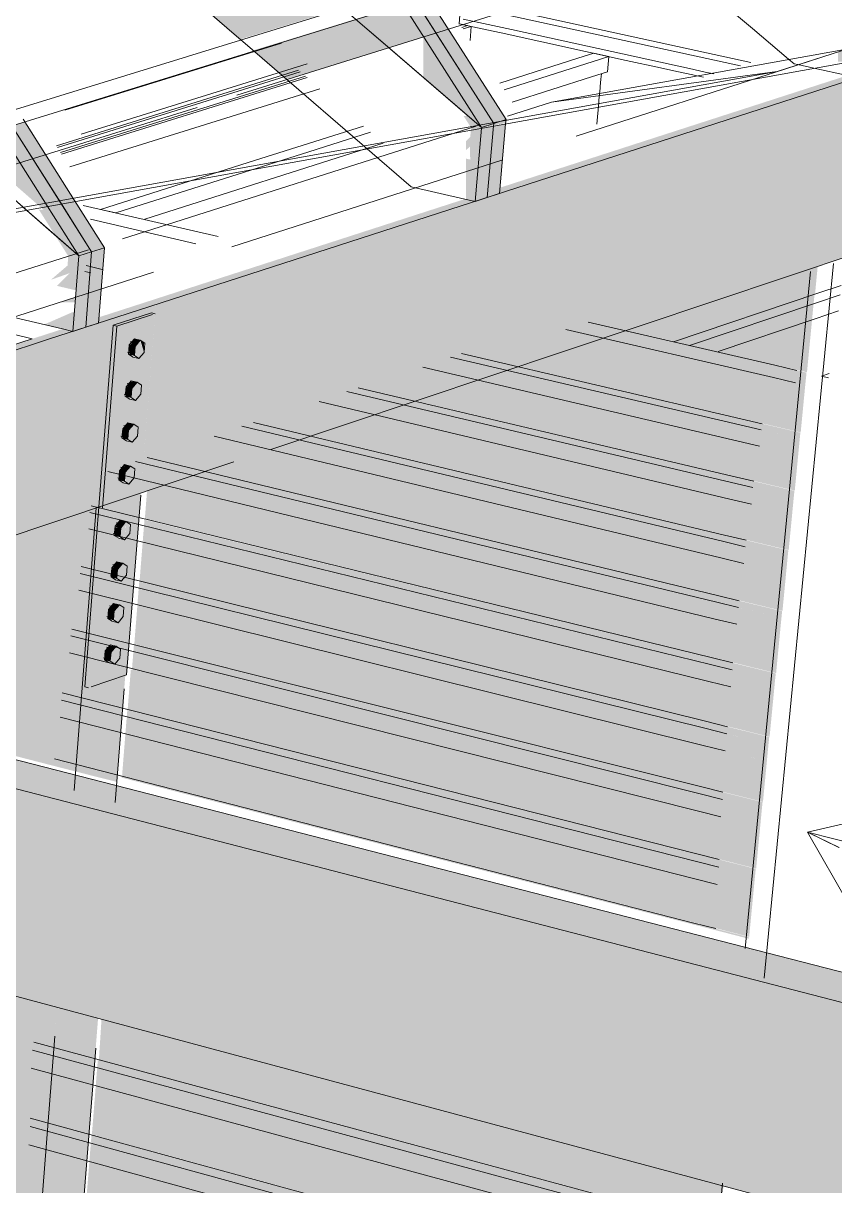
# Model space of a CAD drawing. Header units: inches. Extents: x -8026 to -8021, y -2777 to 2751.
# Drawn here: x -8025.3597 to -8025.3026, y 1923.7944 to 1923.8762 of the extents above; entities that cross this region are included whole.
import ezdxf

# ---------------------------------------------------------------- set-up
doc = ezdxf.new("R2010")
doc.units = ezdxf.units.IN
doc.header["$MEASUREMENT"] = 0
for name, color, linetype, lineweight in [('A-GLAZ-CWMG', 51, 'Continuous', 9), ('I-WALL', 2, 'Continuous', 13), ('S-BEAM', 12, 'Continuous', 9), ('S-BEAM-2', 53, 'Continuous', 9), ('S-BEAM-4', 133, 'Continuous', 9), ('S-BEAM-5', 193, 'Continuous', 9), ('S-BEAM-6', 183, 'Continuous', 9), ('S-COLS', 52, 'Continuous', 9), ('S-COLS-1', 22, 'Continuous', 9), ('S-FSTN', 2, 'Continuous', 9)]:
    doc.layers.add(name, color=color, linetype=linetype, lineweight=lineweight)
doc.layers.add('I-WALL-1', color=2, linetype='Continuous', lineweight=13, transparency=0.4)

msp = doc.modelspace()

# ---------------------------------------------------------------- hatches: boundary and pattern name
at = {"layer": 'I-WALL-1'}
h = msp.add_hatch(color=256, dxfattribs=at)
h.paths.add_polyline_path([(-8025.386043, 1923.844863), (-8025.384135, 1923.84548), (-8025.384052, 1923.847478), (-8025.387561, 1923.846815), (-8025.390293, 1923.845917), (-8025.38956, 1923.845735)], flags=0)
h.paths.add_polyline_path([(-8025.399638, 1923.855847), (-8025.388149, 1923.857884), (-8025.389494, 1923.860028), (-8025.398925, 1923.857133), (-8025.399273, 1923.856507)], flags=0)
h.paths.add_polyline_path([(-8025.358505, 1923.86322), (-8025.356089, 1923.863654), (-8025.359638, 1923.869264), (-8025.372037, 1923.86546), (-8025.369664, 1923.863375), (-8025.36155, 1923.865882)], flags=0)
h.paths.add_polyline_path([(-8025.328243, 1923.868667), (-8025.325791, 1923.869164), (-8025.32577, 1923.869398), (-8025.331278, 1923.878038), (-8025.343564, 1923.874268), (-8025.341221, 1923.872244), (-8025.331596, 1923.875218), (-8025.331594, 1923.872373), (-8025.32858, 1923.869782), (-8025.32858, 1923.869655), (-8025.328756, 1923.869655), (-8025.328229, 1923.868829)], flags=0)
h.paths.add_polyline_path([(-8025.302413, 1923.873476), (-8025.30157, 1923.873474), (-8025.299297, 1923.873882), (-8025.299168, 1923.875209), (-8025.302414, 1923.874144)], flags=0)
h.paths.add_polyline_path([(-8025.300908, 1923.87658), (-8025.299827, 1923.876582), (-8025.299803, 1923.876826), (-8025.299717, 1923.876753), (-8025.299717, 1923.876582), (-8025.299033, 1923.876584), (-8025.298898, 1923.877965), (-8025.304303, 1923.886383), (-8025.316473, 1923.882648), (-8025.314159, 1923.880682), (-8025.304687, 1923.883609), (-8025.304686, 1923.881898), (-8025.302418, 1923.87998), (-8025.302418, 1923.879031), (-8025.300539, 1923.877442), (-8025.300594, 1923.876876)], flags=0)
h.paths.add_polyline_path([(-8025.275402, 1923.880641), (-8025.273841, 1923.881146), (-8025.273598, 1923.883424), (-8025.279577, 1923.881514), (-8025.279051, 1923.881404)], flags=0)
h.paths.add_polyline_path([(-8025.275138, 1923.884696), (-8025.273681, 1923.885245), (-8025.273442, 1923.884879), (-8025.273309, 1923.886122), (-8025.278614, 1923.894331), (-8025.290666, 1923.890632), (-8025.288381, 1923.88872), (-8025.279059, 1923.891601), (-8025.279058, 1923.890003), (-8025.276791, 1923.888116), (-8025.277866, 1923.888118), (-8025.274872, 1923.885624), (-8025.274929, 1923.885094), (-8025.275138, 1923.8849)], flags=0)
h.paths.add_polyline_path([(-8025.250966, 1923.888544), (-8025.249477, 1923.889025), (-8025.249219, 1923.891256), (-8025.255105, 1923.889376), (-8025.253016, 1923.888956)], flags=0)
h.paths.add_polyline_path([(-8025.250462, 1923.892927), (-8025.249917, 1923.893425), (-8025.248968, 1923.893428), (-8025.248913, 1923.893899), (-8025.254123, 1923.901908), (-8025.266052, 1923.898246), (-8025.263797, 1923.896386), (-8025.254621, 1923.899222), (-8025.25462, 1923.897727), (-8025.25209, 1923.895651), (-8025.252809, 1923.895398), (-8025.250908, 1923.893837), (-8025.251378, 1923.893661), (-8025.250693, 1923.89366), (-8025.250405, 1923.893424)], flags=0)
h.paths.add_polyline_path([(-8025.227643, 1923.896086), (-8025.226221, 1923.896546), (-8025.22595, 1923.898732), (-8025.231745, 1923.896881), (-8025.230919, 1923.896721)], flags=0)
h.paths.add_polyline_path([(-8025.227149, 1923.900094), (-8025.226005, 1923.900587), (-8025.225765, 1923.900224), (-8025.225629, 1923.901322), (-8025.230746, 1923.90914), (-8025.242553, 1923.905515), (-8025.240326, 1923.903704), (-8025.231293, 1923.906497), (-8025.231291, 1923.905096), (-8025.229521, 1923.903663), (-8025.230207, 1923.903422), (-8025.227053, 1923.900868), (-8025.227111, 1923.9004)], flags=0)
h.paths.add_polyline_path([(-8025.205359, 1923.903292), (-8025.203999, 1923.903731), (-8025.203717, 1923.905874), (-8025.209423, 1923.904052), (-8025.208992, 1923.903971)], flags=0)
h.paths.add_polyline_path([(-8025.204802, 1923.907539), (-8025.204513, 1923.907797), (-8025.204062, 1923.907441), (-8025.204063, 1923.907982), (-8025.20344, 1923.907983), (-8025.203383, 1923.908414), (-8025.20841, 1923.91605), (-8025.220093, 1923.912463), (-8025.217895, 1923.910698), (-8025.209, 1923.913449), (-8025.208999, 1923.912134), (-8025.206889, 1923.910449), (-8025.207532, 1923.910208), (-8025.204744, 1923.90798)], flags=0)
h.paths.add_polyline_path([(-8025.184046, 1923.910184), (-8025.182745, 1923.910605), (-8025.182453, 1923.912706), (-8025.188072, 1923.910911), (-8025.187668, 1923.910838)], flags=0)
h.paths.add_polyline_path([(-8025.182756, 1923.914272), (-8025.182757, 1923.914783), (-8025.182164, 1923.914785), (-8025.182106, 1923.915196), (-8025.187046, 1923.922659), (-8025.198605, 1923.91911), (-8025.196435, 1923.91739), (-8025.187055, 1923.920291), (-8025.186222, 1923.919033), (-8025.187374, 1923.918626), (-8025.186232, 1923.917725), (-8025.186819, 1923.917473), (-8025.183409, 1923.914781), (-8025.183408, 1923.914416), (-8025.183189, 1923.914609), (-8025.182847, 1923.914343)], flags=0)
h.paths.add_polyline_path([(-8025.163642, 1923.916782), (-8025.162396, 1923.917185), (-8025.162094, 1923.919247), (-8025.167629, 1923.917479), (-8025.163746, 1923.9168)], flags=0)
h.paths.add_polyline_path([(-8025.162358, 1923.920057), (-8025.16232, 1923.920057), (-8025.161795, 1923.921295), (-8025.161737, 1923.92169), (-8025.166593, 1923.928987), (-8025.178027, 1923.925475), (-8025.175885, 1923.923797), (-8025.167258, 1923.926466), (-8025.167257, 1923.925406), (-8025.166028, 1923.925867), (-8025.165462, 1923.925016), (-8025.166891, 1923.925018), (-8025.163925, 1923.922705), (-8025.163116, 1923.921489), (-8025.163238, 1923.92149), (-8025.162985, 1923.921292), (-8025.163042, 1923.920898), (-8025.16315, 1923.920805), (-8025.163149, 1923.920055), (-8025.16257, 1923.920056), (-8025.16245, 1923.92088), (-8025.162359, 1923.920811)], flags=0)
at = {"layer": 'S-BEAM-2'}
h = msp.add_hatch(color=256, dxfattribs=at)
h.paths.add_polyline_path([(-8025.419303, 1923.820422), (-8025.414111, 1923.82216), (-8025.414111, 1923.822255), (-8025.416834, 1923.821344), (-8025.417094, 1923.821413), (-8025.416911, 1923.824733), (-8025.417404, 1923.823844)], flags=0)
h.paths.add_polyline_path([(-8025.386806, 1923.831303), (-8025.354424, 1923.842147), (-8025.353423, 1923.85493), (-8025.350651, 1923.855788), (-8025.350464, 1923.855745), (-8025.351465, 1923.843138), (-8025.299012, 1923.860702), (-8025.298647, 1923.864412), (-8025.296347, 1923.864848), (-8025.295469, 1923.873696), (-8025.292952, 1923.874464), (-8025.292876, 1923.874483), (-8025.292823, 1923.875008), (-8025.363894, 1923.852025), (-8025.362231, 1923.851635), (-8025.406726, 1923.837209), (-8025.406777, 1923.836349), (-8025.38956, 1923.831999)], flags=0)
h = msp.add_hatch(color=256, dxfattribs=at)
h.paths.add_polyline_path([(-8025.363894, 1923.852025), (-8025.35625, 1923.854497), (-8025.356972, 1923.854668), (-8025.364618, 1923.852199)], flags=0)
h.paths.add_polyline_path([(-8025.354439, 1923.855083), (-8025.32795, 1923.863649), (-8025.328667, 1923.863812), (-8025.354404, 1923.855498)], flags=0)
h.paths.add_polyline_path([(-8025.326228, 1923.864206), (-8025.301034, 1923.872353), (-8025.301746, 1923.872508), (-8025.326189, 1923.864612)], flags=0)
h.paths.add_polyline_path([(-8025.299395, 1923.872883), (-8025.292927, 1923.87503), (-8025.295195, 1923.874624), (-8025.299353, 1923.87328)], flags=0)
for points in [[(-8025.305034, 1923.847393), (-8025.304712, 1923.850731), (-8025.31944, 1923.854143), (-8025.325409, 1923.852157), (-8025.310636, 1923.848703)], [(-8025.304712, 1923.850731), (-8025.304623, 1923.851599), (-8025.317884, 1923.854664), (-8025.319345, 1923.854121), (-8025.310638, 1923.852104)], [(-8025.198824, 1923.780581), (-8025.195628, 1923.782026), (-8025.408246, 1923.836712), (-8025.411655, 1923.835607), (-8025.216249, 1923.785086)], [(-8025.200998, 1923.765038), (-8025.198824, 1923.780581), (-8025.411655, 1923.835607), (-8025.41167, 1923.835348), (-8025.409153, 1923.834697), (-8025.40993, 1923.8213), (-8025.410137, 1923.821231), (-8025.414107, 1923.822241), (-8025.414111, 1923.82216), (-8025.21623, 1923.769121)]]:
    msp.add_hatch(color=256, dxfattribs=at).paths.add_polyline_path(points, flags=0)
at = {"layer": 'S-BEAM-4'}
for points in [[(-8025.313952, 1923.853793), (-8025.304024, 1923.857138), (-8025.303807, 1923.859385), (-8025.317864, 1923.854682), (-8025.313998, 1923.853803)], [(-8025.312853, 1923.853501), (-8025.304127, 1923.856444), (-8025.304059, 1923.857104), (-8025.313985, 1923.853763), (-8025.312959, 1923.853526)], [(-8025.310914, 1923.853061), (-8025.304236, 1923.85532), (-8025.304127, 1923.856444), (-8025.312853, 1923.853501), (-8025.311683, 1923.853236)], [(-8025.304591, 1923.851626), (-8025.304234, 1923.855321), (-8025.310912, 1923.853062), (-8025.30791, 1923.85238)], [(-8025.305212, 1923.845783), (-8025.305101, 1923.846932), (-8025.326216, 1923.851876), (-8025.32826, 1923.851196), (-8025.310658, 1923.847062)], [(-8025.305101, 1923.846932), (-8025.305055, 1923.847376), (-8025.325428, 1923.85214), (-8025.326216, 1923.851876), (-8025.310658, 1923.848234)], [(-8025.305451, 1923.8433), (-8025.305211, 1923.845784), (-8025.328259, 1923.851197), (-8025.332657, 1923.849734), (-8025.308372, 1923.843991)], [(-8025.305633, 1923.841668), (-8025.305521, 1923.842828), (-8025.333477, 1923.849447), (-8025.335522, 1923.848766), (-8025.31068, 1923.842866)], [(-8025.305521, 1923.842828), (-8025.305474, 1923.843281), (-8025.332678, 1923.849714), (-8025.333477, 1923.849447), (-8025.310353, 1923.843972)], [(-8025.305879, 1923.839115), (-8025.305632, 1923.841668), (-8025.335521, 1923.848767), (-8025.340004, 1923.847276), (-8025.310677, 1923.840262)], [(-8025.306064, 1923.83746), (-8025.30595, 1923.838632), (-8025.340834, 1923.846985), (-8025.34288, 1923.846304), (-8025.310703, 1923.838575)], [(-8025.30595, 1923.838632), (-8025.305903, 1923.839095), (-8025.340025, 1923.847256), (-8025.340834, 1923.846985), (-8025.310704, 1923.83977)], [(-8025.306316, 1923.834835), (-8025.306062, 1923.837461), (-8025.342879, 1923.846305), (-8025.347449, 1923.844785), (-8025.3107, 1923.835895)], [(-8025.306504, 1923.833159), (-8025.30639, 1923.834341), (-8025.34829, 1923.84449), (-8025.350337, 1923.843809), (-8025.310727, 1923.834185)], [(-8025.30639, 1923.834341), (-8025.306341, 1923.834815), (-8025.347469, 1923.844765), (-8025.34829, 1923.84449), (-8025.310727, 1923.835392)], [(-8025.306764, 1923.830457), (-8025.306503, 1923.833159), (-8025.350336, 1923.84381), (-8025.351008, 1923.843587), (-8025.351187, 1923.841329), (-8025.308419, 1923.830862)], [(-8025.306839, 1923.829953), (-8025.306789, 1923.830438), (-8025.351213, 1923.841252), (-8025.351248, 1923.840835), (-8025.310471, 1923.830843)], [(-8025.306954, 1923.828759), (-8025.306839, 1923.829953), (-8025.351248, 1923.840835), (-8025.351341, 1923.83967), (-8025.310751, 1923.829692)]]:
    msp.add_hatch(color=256, dxfattribs=at).paths.add_polyline_path(points, flags=0)
h = msp.add_hatch(color=256, dxfattribs=at)
h.paths.add_polyline_path([(-8025.307222, 1923.825979), (-8025.306953, 1923.82876), (-8025.35134, 1923.839671), (-8025.351556, 1923.836957), (-8025.310748, 1923.826852)], flags=0)
h.paths.add_polyline_path([(-8025.360176, 1923.839091), (-8025.360064, 1923.840559), (-8025.362642, 1923.839702)], flags=0)
h = msp.add_hatch(color=256, dxfattribs=at)
h.paths.add_polyline_path([(-8025.307415, 1923.824258), (-8025.307299, 1923.825463), (-8025.351617, 1923.836452), (-8025.351711, 1923.835275), (-8025.310775, 1923.825093)], flags=0)
h.paths.add_polyline_path([(-8025.360324, 1923.837417), (-8025.360235, 1923.838589), (-8025.363504, 1923.8394), (-8025.365553, 1923.838718), (-8025.363, 1923.838083)], flags=0)
h = msp.add_hatch(color=256, dxfattribs=at)
h.paths.add_polyline_path([(-8025.307299, 1923.825463), (-8025.307248, 1923.82596), (-8025.351577, 1923.836937), (-8025.351617, 1923.836452), (-8025.310776, 1923.826326)], flags=0)
h.paths.add_polyline_path([(-8025.360235, 1923.838589), (-8025.360196, 1923.839071), (-8025.362662, 1923.839682), (-8025.363504, 1923.8394), (-8025.363001, 1923.839275)], flags=0)
h = msp.add_hatch(color=256, dxfattribs=at)
h.paths.add_polyline_path([(-8025.30769, 1923.821397), (-8025.307414, 1923.824258), (-8025.351713, 1923.835238), (-8025.351932, 1923.832482), (-8025.310772, 1923.822169)], flags=0)
h.paths.add_polyline_path([(-8025.360535, 1923.834638), (-8025.360323, 1923.837418), (-8025.365552, 1923.838719), (-8025.370394, 1923.837108), (-8025.362998, 1923.835255)], flags=0)
h = msp.add_hatch(color=256, dxfattribs=at)
h.paths.add_polyline_path([(-8025.307769, 1923.820869), (-8025.307717, 1923.821377), (-8025.351954, 1923.832462), (-8025.351995, 1923.831966), (-8025.310801, 1923.82163)], flags=0)
h.paths.add_polyline_path([(-8025.360596, 1923.834124), (-8025.360556, 1923.834618), (-8025.370413, 1923.837088), (-8025.371268, 1923.836802), (-8025.36302, 1923.834733)], flags=0)
h = msp.add_hatch(color=256, dxfattribs=at)
h.paths.add_polyline_path([(-8025.307886, 1923.819652), (-8025.307769, 1923.820869), (-8025.351995, 1923.831966), (-8025.35209, 1923.830778), (-8025.3108, 1923.820385)], flags=0)
h.paths.add_polyline_path([(-8025.360686, 1923.832941), (-8025.360596, 1923.834124), (-8025.371268, 1923.836802), (-8025.373317, 1923.83612), (-8025.363019, 1923.833528)], flags=0)
h = msp.add_hatch(color=256, dxfattribs=at)
h.paths.add_polyline_path([(-8025.30817, 1923.816706), (-8025.307885, 1923.819652), (-8025.352089, 1923.830778), (-8025.352095, 1923.830705), (-8025.352178, 1923.830677), (-8025.352397, 1923.827922), (-8025.311312, 1923.817503)], flags=0)
h.paths.add_polyline_path([(-8025.360903, 1923.830079), (-8025.360685, 1923.832942), (-8025.373316, 1923.836121), (-8025.378253, 1923.834479), (-8025.363017, 1923.830615)], flags=0)
h = msp.add_hatch(color=256, dxfattribs=at)
h.paths.add_polyline_path([(-8025.308369, 1923.814937), (-8025.30825, 1923.816167), (-8025.352461, 1923.827394), (-8025.352557, 1923.826193), (-8025.311341, 1923.815694)], flags=0)
h.paths.add_polyline_path([(-8025.361056, 1923.828359), (-8025.360965, 1923.829554), (-8025.379138, 1923.834169), (-8025.381187, 1923.833487), (-8025.363039, 1923.828864)], flags=0)
h = msp.add_hatch(color=256, dxfattribs=at)
h.paths.add_polyline_path([(-8025.30825, 1923.816167), (-8025.308197, 1923.816687), (-8025.352418, 1923.827902), (-8025.352461, 1923.827394), (-8025.311342, 1923.816952)], flags=0)
h.paths.add_polyline_path([(-8025.360965, 1923.829554), (-8025.360924, 1923.830059), (-8025.378272, 1923.834459), (-8025.379138, 1923.834169), (-8025.36304, 1923.830081)], flags=0)
h = msp.add_hatch(color=256, dxfattribs=at)
h.paths.add_polyline_path([(-8025.308661, 1923.811904), (-8025.308368, 1923.814938), (-8025.352556, 1923.826194), (-8025.352791, 1923.823232), (-8025.311338, 1923.812591)], flags=0)
h.paths.add_polyline_path([(-8025.36128, 1923.825411), (-8025.361055, 1923.82836), (-8025.381187, 1923.833488), (-8025.38622, 1923.831813), (-8025.363036, 1923.825862)], flags=0)
h = msp.add_hatch(color=256, dxfattribs=at)
h.paths.add_polyline_path([(-8025.3087, 1923.811774), (-8025.308689, 1923.811884), (-8025.352814, 1923.823212), (-8025.352823, 1923.823104), (-8025.311366, 1923.812459)], flags=0)
h.paths.add_polyline_path([(-8025.36131, 1923.825284), (-8025.361301, 1923.825391), (-8025.386239, 1923.831793), (-8025.386421, 1923.831732), (-8025.363058, 1923.825733)], flags=0)
h = msp.add_hatch(color=256, dxfattribs=at)
h.paths.add_polyline_path([(-8025.310747, 1923.791493), (-8025.310417, 1923.794913), (-8025.354203, 1923.806634), (-8025.35442, 1923.80328), (-8025.310843, 1923.791519)], flags=0)
h.paths.add_polyline_path([(-8025.362881, 1923.805564), (-8025.362628, 1923.808889), (-8025.41378, 1923.822582), (-8025.418964, 1923.820858), (-8025.41904, 1923.820721), (-8025.369904, 1923.80746)], flags=0)
h = msp.add_hatch(color=256, dxfattribs=at)
h.paths.add_polyline_path([(-8025.310838, 1923.790887), (-8025.310778, 1923.791474), (-8025.354494, 1923.803273), (-8025.354542, 1923.8027), (-8025.310966, 1923.790921)], flags=0)
h.paths.add_polyline_path([(-8025.362951, 1923.804973), (-8025.362905, 1923.805544), (-8025.419056, 1923.8207), (-8025.419328, 1923.820212), (-8025.36993, 1923.806859)], flags=0)
h = msp.add_hatch(color=256, dxfattribs=at)
h.paths.add_polyline_path([(-8025.310963, 1923.789592), (-8025.310838, 1923.790887), (-8025.354542, 1923.8027), (-8025.354643, 1923.801436), (-8025.310965, 1923.789593)], flags=0)
h.paths.add_polyline_path([(-8025.363047, 1923.803714), (-8025.362951, 1923.804973), (-8025.419328, 1923.820212), (-8025.419924, 1923.819136), (-8025.366358, 1923.804612)], flags=0)
h = msp.add_hatch(color=256, dxfattribs=at)
h.paths.add_polyline_path([(-8025.311324, 1923.786073), (-8025.311299, 1923.786103), (-8025.310964, 1923.789594), (-8025.354641, 1923.801436), (-8025.354915, 1923.797991), (-8025.311436, 1923.786103)], flags=0)
h.paths.add_polyline_path([(-8025.363307, 1923.800286), (-8025.363046, 1923.803715), (-8025.419923, 1923.819137), (-8025.421546, 1923.81621), (-8025.369926, 1923.802096)], flags=0)
h = msp.add_hatch(color=256, dxfattribs=at)
h.paths.add_polyline_path([(-8025.314266, 1923.784891), (-8025.312274, 1923.785686), (-8025.35499, 1923.797383), (-8025.355092, 1923.796105), (-8025.314492, 1923.784954)], flags=0)
h.paths.add_polyline_path([(-8025.363476, 1923.798408), (-8025.363379, 1923.79968), (-8025.42184, 1923.815689), (-8025.422442, 1923.814605), (-8025.369951, 1923.800187)], flags=0)
h = msp.add_hatch(color=256, dxfattribs=at)
h.paths.add_polyline_path([(-8025.312274, 1923.785686), (-8025.311355, 1923.786054), (-8025.35494, 1923.797971), (-8025.35499, 1923.797383), (-8025.313727, 1923.786084)], flags=0)
h.paths.add_polyline_path([(-8025.363379, 1923.79968), (-8025.363331, 1923.800266), (-8025.421563, 1923.816189), (-8025.42184, 1923.815689), (-8025.369952, 1923.80148)], flags=0)
h = msp.add_hatch(color=256, dxfattribs=at)
h.paths.add_polyline_path([(-8025.319778, 1923.782692), (-8025.314264, 1923.784892), (-8025.35509, 1923.796106), (-8025.355373, 1923.792552), (-8025.322002, 1923.783308)], flags=0)
h.paths.add_polyline_path([(-8025.363744, 1923.794872), (-8025.363474, 1923.798409), (-8025.422441, 1923.814606), (-8025.424076, 1923.811585), (-8025.369948, 1923.79659)], flags=0)
h = msp.add_hatch(color=256, dxfattribs=at)
h.paths.add_polyline_path([(-8025.310419, 1923.794912), (-8025.310418, 1923.794917), (-8025.311451, 1923.795188)], flags=0)
h.paths.add_polyline_path([(-8025.362629, 1923.808888), (-8025.362629, 1923.808893), (-8025.369907, 1923.810837)], flags=0)
at = {"layer": 'S-BEAM-5'}
h = msp.add_hatch(color=256, dxfattribs=at)
h.paths.add_polyline_path([(-8025.355839, 1923.859813), (-8025.358045, 1923.863302), (-8025.358505, 1923.86322), (-8025.358337, 1923.863073), (-8025.358648, 1923.863073), (-8025.357513, 1923.861277), (-8025.356168, 1923.860101)], flags=0)
h.paths.add_polyline_path([(-8025.365737, 1923.86847), (-8025.362029, 1923.869602), (-8025.414336, 1923.95232), (-8025.419869, 1923.949831), (-8025.371913, 1923.873872), (-8025.367035, 1923.869605)], flags=0)
h.paths.add_polyline_path([(-8025.423795, 1923.95605), (-8025.418286, 1923.958567), (-8025.448863, 1924.006922), (-8025.452963, 1924.002251), (-8025.424282, 1923.956822)], flags=0)
at = {"layer": 'S-BEAM-6'}
h = msp.add_hatch(color=256, dxfattribs=at)
h.paths.add_polyline_path([(-8025.354931, 1923.860102), (-8025.354025, 1923.860391), (-8025.356089, 1923.863654), (-8025.357066, 1923.863478), (-8025.356501, 1923.862584)], flags=0)
h.paths.add_polyline_path([(-8025.361118, 1923.869883), (-8025.360207, 1923.870164), (-8025.443248, 1924.001422), (-8025.444207, 1924.00125), (-8025.377446, 1923.895699)], flags=0)
h = msp.add_hatch(color=256, dxfattribs=at)
h.paths.add_polyline_path([(-8025.32795, 1923.863649), (-8025.327499, 1923.868799), (-8025.328248, 1923.868617), (-8025.328286, 1923.868181), (-8025.328579, 1923.867895), (-8025.328578, 1923.867253), (-8025.328295, 1923.867525), (-8025.328294, 1923.866591), (-8025.328578, 1923.866655), (-8025.328577, 1923.865796), (-8025.32839, 1923.865795), (-8025.328577, 1923.865736), (-8025.328576, 1923.863841), (-8025.328576, 1923.863791)], flags=0)
h.paths.add_polyline_path([(-8025.34447, 1923.87505), (-8025.337271, 1923.877254), (-8025.397049, 1923.928648), (-8025.385619, 1923.91058), (-8025.35059, 1923.880334)], flags=0)
h.paths.add_polyline_path([(-8025.406078, 1923.928246), (-8025.416577, 1923.944876), (-8025.422361, 1923.942306), (-8025.406816, 1923.928883)], flags=0)
h.paths.add_polyline_path([(-8025.433358, 1923.951801), (-8025.427235, 1923.9546), (-8025.446962, 1923.971559), (-8025.451046, 1923.967075), (-8025.434186, 1923.952516)], flags=0)
h = msp.add_hatch(color=256, dxfattribs=at)
h.paths.add_polyline_path([(-8025.35625, 1923.854497), (-8025.35614, 1923.855914), (-8025.358283, 1923.854979), (-8025.356972, 1923.854668)], flags=0)
h.paths.add_polyline_path([(-8025.356091, 1923.856551), (-8025.356064, 1923.856902), (-8025.35716, 1923.856553)], flags=0)
h.paths.add_polyline_path([(-8025.356027, 1923.857387), (-8025.355839, 1923.859813), (-8025.357513, 1923.861277), (-8025.356577, 1923.859797), (-8025.356628, 1923.859135), (-8025.357797, 1923.858132), (-8025.356461, 1923.858603), (-8025.357378, 1923.857704)], flags=0)
h.paths.add_polyline_path([(-8025.372954, 1923.866265), (-8025.365737, 1923.86847), (-8025.429818, 1923.924518), (-8025.418207, 1923.906018), (-8025.376775, 1923.869622)], flags=0)
h.paths.add_polyline_path([(-8025.43913, 1923.924398), (-8025.447323, 1923.93748), (-8025.451752, 1923.935487), (-8025.43994, 1923.92511)], flags=0)
h.paths.add_polyline_path([(-8025.463143, 1923.945494), (-8025.457038, 1923.948325), (-8025.47669, 1923.965514), (-8025.480736, 1923.960948), (-8025.463205, 1923.945548)], flags=0)
h = msp.add_hatch(color=256, dxfattribs=at)
h.paths.add_polyline_path([(-8025.355839, 1923.859813), (-8025.354931, 1923.860102), (-8025.357066, 1923.863478), (-8025.358045, 1923.863302), (-8025.356021, 1923.860101)], flags=0)
h.paths.add_polyline_path([(-8025.362029, 1923.869602), (-8025.361118, 1923.869883), (-8025.413393, 1923.952532), (-8025.414336, 1923.95232), (-8025.36925, 1923.881021)], flags=0)
for points in [[(-8025.32795, 1923.863649), (-8025.327088, 1923.863927), (-8025.326647, 1923.868952), (-8025.327499, 1923.868799), (-8025.327926, 1923.863925)], [(-8025.327088, 1923.863927), (-8025.326228, 1923.864206), (-8025.325796, 1923.869106), (-8025.326647, 1923.868952), (-8025.327053, 1923.864331)], [(-8025.35625, 1923.854497), (-8025.355343, 1923.85479), (-8025.354931, 1923.860102), (-8025.355839, 1923.859813), (-8025.356227, 1923.854788)], [(-8025.355343, 1923.85479), (-8025.354439, 1923.855083), (-8025.354025, 1923.860391), (-8025.354931, 1923.860102), (-8025.355311, 1923.855203)]]:
    msp.add_hatch(color=256, dxfattribs=at).paths.add_polyline_path(points, flags=0)
at = {"layer": 'S-COLS-1'}
h = msp.add_hatch(color=256, dxfattribs=at)
h.paths.add_polyline_path([(-8025.370035, 1923.644976), (-8025.369655, 1923.649838), (-8025.374824, 1923.651766), (-8025.375193, 1923.646916), (-8025.370921, 1923.645309)], flags=0)
h.paths.add_polyline_path([(-8025.368165, 1923.668876), (-8025.357342, 1923.807189), (-8025.362883, 1923.808668), (-8025.367619, 1923.746437), (-8025.363701, 1923.745225), (-8025.364614, 1923.733475), (-8025.364794, 1923.733398), (-8025.368525, 1923.734525), (-8025.373379, 1923.670754), (-8025.371978, 1923.670249)], flags=0)
h.paths.add_polyline_path([(-8025.356063, 1923.823537), (-8025.354612, 1923.842084), (-8025.360488, 1923.84013), (-8025.361642, 1923.824971), (-8025.357745, 1923.823969)], flags=0)
h = msp.add_hatch(color=256, dxfattribs=at)
h.paths.add_polyline_path([(-8025.369864, 1923.644911), (-8025.367168, 1923.646297), (-8025.366967, 1923.648839), (-8025.369655, 1923.649838), (-8025.370035, 1923.644976)], flags=0)
h.paths.add_polyline_path([(-8025.365453, 1923.667904), (-8025.359116, 1923.747757), (-8025.361465, 1923.746777), (-8025.361712, 1923.746853), (-8025.36078, 1923.758735), (-8025.35816, 1923.759801), (-8025.354459, 1923.806428), (-8025.357343, 1923.807184), (-8025.368165, 1923.668876), (-8025.366221, 1923.668179)], flags=0)
h.paths.add_polyline_path([(-8025.35316, 1923.822803), (-8025.352563, 1923.830319), (-8025.35516, 1923.829421), (-8025.355416, 1923.829485), (-8025.354425, 1923.842147), (-8025.354612, 1923.842084), (-8025.356063, 1923.823537), (-8025.354695, 1923.823191)], flags=0)
at = {"layer": 'S-FSTN'}
for points in [[(-8025.353165, 1923.854869), (-8025.350465, 1923.855744), (-8025.350723, 1923.855804), (-8025.353423, 1923.85493)], [(-8025.354168, 1923.842084), (-8025.353165, 1923.854869), (-8025.353423, 1923.85493), (-8025.354424, 1923.842147)], [(-8025.351919, 1923.852806), (-8025.351884, 1923.85345), (-8025.352281, 1923.853543), (-8025.352279, 1923.852891), (-8025.351922, 1923.852806)], [(-8025.351869, 1923.853446), (-8025.351565, 1923.853891), (-8025.351919, 1923.853974), (-8025.352223, 1923.85353), (-8025.351879, 1923.853449)], [(-8025.351607, 1923.852596), (-8025.351245, 1923.853026), (-8025.351526, 1923.853853), (-8025.351869, 1923.853446), (-8025.351868, 1923.852771), (-8025.351715, 1923.852668)], [(-8025.351245, 1923.853026), (-8025.351245, 1923.853701), (-8025.351496, 1923.853845), (-8025.351329, 1923.853301)], [(-8025.352102, 1923.85049), (-8025.351791, 1923.850933), (-8025.352111, 1923.850981), (-8025.352328, 1923.850805), (-8025.352382, 1923.850717), (-8025.352428, 1923.850568), (-8025.352112, 1923.850493)], [(-8025.351841, 1923.849643), (-8025.351479, 1923.850073), (-8025.351479, 1923.850746), (-8025.351769, 1923.850886), (-8025.352103, 1923.850485), (-8025.352102, 1923.849817), (-8025.351938, 1923.849708)], [(-8025.352153, 1923.849851), (-8025.352117, 1923.850494), (-8025.352514, 1923.850589), (-8025.352512, 1923.849937), (-8025.352156, 1923.849852)], [(-8025.352385, 1923.846903), (-8025.352335, 1923.847541), (-8025.352747, 1923.84764), (-8025.352746, 1923.84699), (-8025.352395, 1923.846906)], [(-8025.352335, 1923.847541), (-8025.35202, 1923.847983), (-8025.352337, 1923.848059), (-8025.352715, 1923.847632), (-8025.352506, 1923.847582)], [(-8025.352074, 1923.846696), (-8025.351712, 1923.847126), (-8025.351713, 1923.847798), (-8025.351973, 1923.847971), (-8025.352335, 1923.847539), (-8025.352334, 1923.846869), (-8025.352108, 1923.846719)], [(-8025.352567, 1923.844598), (-8025.352206, 1923.845028), (-8025.352617, 1923.845128), (-8025.352638, 1923.84502), (-8025.352844, 1923.844858), (-8025.35292, 1923.844684), (-8025.352695, 1923.844629)], [(-8025.352618, 1923.843962), (-8025.352567, 1923.844598), (-8025.352978, 1923.844698), (-8025.352994, 1923.844053), (-8025.352673, 1923.843975)], [(-8025.352306, 1923.843756), (-8025.351945, 1923.844186), (-8025.351945, 1923.844856), (-8025.352206, 1923.845028), (-8025.352567, 1923.844598), (-8025.352567, 1923.843928), (-8025.35234, 1923.843779)], [(-8025.355161, 1923.82942), (-8025.354168, 1923.842084), (-8025.354424, 1923.842147), (-8025.355416, 1923.829485)], [(-8025.352876, 1923.840684), (-8025.352565, 1923.841127), (-8025.352942, 1923.841196), (-8025.353229, 1923.840771), (-8025.352884, 1923.840686)], [(-8025.352615, 1923.839846), (-8025.352531, 1923.841095), (-8025.352876, 1923.840684), (-8025.352876, 1923.840016), (-8025.352722, 1923.839916)], [(-8025.352615, 1923.839846), (-8025.352254, 1923.840276), (-8025.352255, 1923.840944), (-8025.352519, 1923.841067), (-8025.352582, 1923.840265)], [(-8025.352926, 1923.84005), (-8025.352907, 1923.840692), (-8025.353291, 1923.840731), (-8025.353284, 1923.840138), (-8025.352949, 1923.840055)], [(-8025.353157, 1923.837123), (-8025.353138, 1923.837764), (-8025.353517, 1923.837858), (-8025.353515, 1923.837212), (-8025.353166, 1923.837125)], [(-8025.353107, 1923.837756), (-8025.352799, 1923.8382), (-8025.353174, 1923.838267), (-8025.35346, 1923.837843), (-8025.353115, 1923.837758)], [(-8025.352847, 1923.836921), (-8025.352486, 1923.837351), (-8025.352487, 1923.838017), (-8025.352778, 1923.838149), (-8025.353115, 1923.83766), (-8025.353107, 1923.83709), (-8025.352943, 1923.836984)], [(-8025.353338, 1923.834835), (-8025.353025, 1923.835277), (-8025.353378, 1923.83532), (-8025.353716, 1923.834929), (-8025.353345, 1923.834837)], [(-8025.353388, 1923.834203), (-8025.35338, 1923.834845), (-8025.353747, 1923.834937), (-8025.353747, 1923.834293), (-8025.353398, 1923.834206)], [(-8025.353077, 1923.834002), (-8025.352717, 1923.834433), (-8025.352718, 1923.835097), (-8025.352978, 1923.835265), (-8025.353345, 1923.834744), (-8025.353337, 1923.83417), (-8025.353111, 1923.834024)], [(-8025.353568, 1923.83192), (-8025.353208, 1923.83235), (-8025.353621, 1923.832399), (-8025.353638, 1923.832346), (-8025.353863, 1923.832159), (-8025.35392, 1923.832008), (-8025.353582, 1923.831923)], [(-8025.353308, 1923.83109), (-8025.352948, 1923.83152), (-8025.352948, 1923.832183), (-8025.353236, 1923.832317), (-8025.35357, 1923.831898), (-8025.353568, 1923.831257), (-8025.353341, 1923.831111)], [(-8025.353618, 1923.831289), (-8025.353582, 1923.831923), (-8025.353979, 1923.832001), (-8025.353992, 1923.831383), (-8025.353624, 1923.831291)]]:
    msp.add_hatch(color=256, dxfattribs=at).paths.add_polyline_path(points, flags=0)
h = msp.add_hatch(color=256, dxfattribs=at)
h.paths.add_polyline_path([(-8025.354168, 1923.842084), (-8025.351478, 1923.842985), (-8025.350465, 1923.855744), (-8025.353165, 1923.854869), (-8025.354156, 1923.842236)], flags=0)
h.paths.add_polyline_path([(-8025.352305, 1923.843758), (-8025.352844, 1923.84394), (-8025.353028, 1923.844062), (-8025.352916, 1923.844772), (-8025.352633, 1923.845023), (-8025.352621, 1923.845068), (-8025.352612, 1923.845127), (-8025.35207, 1923.844941), (-8025.351893, 1923.844824), (-8025.351968, 1923.844159), (-8025.352299, 1923.843764)], flags=0)
h.paths.add_polyline_path([(-8025.352072, 1923.846698), (-8025.352563, 1923.846848), (-8025.352797, 1923.847003), (-8025.352684, 1923.847714), (-8025.352326, 1923.848057), (-8025.351971, 1923.847973), (-8025.35166, 1923.847765), (-8025.351734, 1923.847099), (-8025.352033, 1923.846744)], flags=0)
h.paths.add_polyline_path([(-8025.351839, 1923.849644), (-8025.352375, 1923.849823), (-8025.352565, 1923.84995), (-8025.352452, 1923.850662), (-8025.352093, 1923.851005), (-8025.351738, 1923.850922), (-8025.351426, 1923.850713), (-8025.351502, 1923.850044), (-8025.351737, 1923.849766)], flags=0)
h.paths.add_polyline_path([(-8025.351606, 1923.852597), (-8025.352113, 1923.852756), (-8025.352332, 1923.852904), (-8025.35222, 1923.853617), (-8025.351864, 1923.853962), (-8025.35141, 1923.853815), (-8025.351193, 1923.853668), (-8025.351243, 1923.853027), (-8025.351503, 1923.852719)], flags=0)
h = msp.add_hatch(color=256, dxfattribs=at)
h.paths.add_polyline_path([(-8025.355161, 1923.82942), (-8025.352481, 1923.830347), (-8025.351478, 1923.842985), (-8025.354168, 1923.842084), (-8025.355077, 1923.830485)], flags=0)
h.paths.add_polyline_path([(-8025.353306, 1923.831091), (-8025.353843, 1923.831274), (-8025.354027, 1923.831392), (-8025.353918, 1923.832093), (-8025.353634, 1923.832348), (-8025.35362, 1923.832414), (-8025.353613, 1923.832452), (-8025.353107, 1923.832288), (-8025.352896, 1923.832152), (-8025.352946, 1923.831522), (-8025.353265, 1923.831141)], flags=0)
h.paths.add_polyline_path([(-8025.353076, 1923.834004), (-8025.353626, 1923.834195), (-8025.353797, 1923.834305), (-8025.35369, 1923.835005), (-8025.353378, 1923.83532), (-8025.353247, 1923.835333), (-8025.352976, 1923.835267), (-8025.352669, 1923.835021), (-8025.352716, 1923.834434), (-8025.353035, 1923.834052)], flags=0)
h.paths.add_polyline_path([(-8025.352845, 1923.836922), (-8025.353336, 1923.837074), (-8025.353567, 1923.837225), (-8025.35346, 1923.837926), (-8025.353099, 1923.838274), (-8025.352745, 1923.838188), (-8025.352434, 1923.837985), (-8025.352484, 1923.837353), (-8025.352774, 1923.837008)], flags=0)
h.paths.add_polyline_path([(-8025.352614, 1923.839847), (-8025.353116, 1923.840006), (-8025.353337, 1923.840151), (-8025.353238, 1923.840843), (-8025.352866, 1923.841201), (-8025.352422, 1923.841056), (-8025.352203, 1923.840912), (-8025.352262, 1923.840267), (-8025.352512, 1923.839968)], flags=0)

# ---------------------------------------------------------------- linework, layer by layer
at = {"layer": 'A-GLAZ-CWMG'}
for p, q in [((-8025.301022, 1923.820095), (-8025.304564, 1923.819268)), ((-8025.299311, 1923.817947), (-8025.304564, 1923.819268)), ((-8025.304564, 1923.819268), (-8025.301612, 1923.814145)), ((-8025.304564, 1923.819268), (-8025.302339, 1923.818189)), ((-8025.304564, 1923.819268), (-8025.299311, 1923.817947)), ((-8025.302337, 1923.81819), (-8025.304564, 1923.819268))]:
    msp.add_line(p, q, dxfattribs=at)
at = {"layer": 'I-WALL'}
for p, q in [((-8025.143593, 1923.936082), (-8025.551158, 1923.809985)), ((-8025.144377, 1923.93671), (-8025.414908, 1923.853267)), ((-8025.306696, 1923.872787), (-8025.146254, 1923.924334)), ((-8025.329074, 1923.87614), (-8025.327656, 1923.892483)), ((-8025.344717, 1923.871128), (-8025.316041, 1923.88007)), ((-8025.407949, 1923.854293), (-8025.279882, 1923.877376)), ((-8025.327463, 1923.877158), (-8025.309274, 1923.873189)), ((-8025.327152, 1923.877482), (-8025.308533, 1923.873424)), ((-8025.356826, 1923.870061), (-8025.34157, 1923.874782)), ((-8025.322581, 1923.870628), (-8025.301153, 1923.874471)), ((-8025.35568, 1923.868375), (-8025.339773, 1923.873326)), ((-8025.405524, 1923.854998), (-8025.306696, 1923.872787)), ((-8025.306696, 1923.872787), (-8025.322581, 1923.870628)), ((-8025.322581, 1923.870628), (-8025.325659, 1923.869648)), ((-8025.379581, 1923.860256), (-8025.347496, 1923.870261)), ((-8025.327862, 1923.868946), (-8025.352759, 1923.861014)), ((-8025.355162, 1923.860248), (-8025.382788, 1923.851447)), ((-8025.308947, 1923.811074), (-8025.30435, 1923.858723)), ((-8025.363533, 1923.855031), (-8025.359108, 1923.853979)), ((-8025.359108, 1923.853979), (-8025.364618, 1923.852199)), ((-8025.311535, 1923.784244), (-8025.310539, 1923.794573))]:
    msp.add_line(p, q, dxfattribs=at)
at = {"layer": 'S-BEAM'}
for p, q in [((-8025.386504, 1923.911345), (-8025.344902, 1923.875423)), ((-8025.314476, 1923.880952), (-8025.308419, 1923.875806)), ((-8025.326632, 1923.869124), (-8025.332245, 1923.877932)), ((-8025.332207, 1923.877872), (-8025.326632, 1923.869124)), ((-8025.33138, 1923.878199), (-8025.32577, 1923.869398)), ((-8025.327495, 1923.868849), (-8025.333073, 1923.877604)), ((-8025.334276, 1923.874679), (-8025.336691, 1923.876755)), ((-8025.336392, 1923.876498), (-8025.334056, 1923.87449)), ((-8025.327022, 1923.87609), (-8025.328792, 1923.876477)), ((-8025.344902, 1923.875423), (-8025.343969, 1923.874617)), ((-8025.329089, 1923.87615), (-8025.327125, 1923.87572)), ((-8025.329042, 1923.87614), (-8025.328215, 1923.875959)), ((-8025.329042, 1923.87614), (-8025.328478, 1923.876016)), ((-8025.328872, 1923.875893), (-8025.328478, 1923.876016)), ((-8025.328215, 1923.875959), (-8025.328793, 1923.875778)), ((-8025.328215, 1923.875959), (-8025.3283, 1923.874976)), ((-8025.327125, 1923.87572), (-8025.326123, 1923.875501)), ((-8025.325385, 1923.875731), (-8025.327022, 1923.87609)), ((-8025.326123, 1923.875501), (-8025.317308, 1923.873569)), ((-8025.316614, 1923.873812), (-8025.325385, 1923.875731)), ((-8025.308419, 1923.875806), (-8025.305883, 1923.873652)), ((-8025.353158, 1923.855497), (-8025.292823, 1923.875008)), ((-8025.343969, 1923.874617), (-8025.34155, 1923.872528)), ((-8025.329213, 1923.870326), (-8025.334276, 1923.874679)), ((-8025.334056, 1923.87449), (-8025.329157, 1923.870278)), ((-8025.320714, 1923.873714), (-8025.31959, 1923.874069)), ((-8025.318524, 1923.873836), (-8025.319648, 1923.87348)), ((-8025.31959, 1923.874069), (-8025.318524, 1923.873836)), ((-8025.318524, 1923.873836), (-8025.318621, 1923.872758)), ((-8025.313932, 1923.873225), (-8025.316614, 1923.873812)), ((-8025.303619, 1923.873764), (-8025.306076, 1923.872975)), ((-8025.326214, 1923.871974), (-8025.320714, 1923.873714)), ((-8025.319648, 1923.87348), (-8025.325898, 1923.871499)), ((-8025.306076, 1923.872975), (-8025.320823, 1923.868236)), ((-8025.317308, 1923.873569), (-8025.314909, 1923.873044)), ((-8025.314909, 1923.873044), (-8025.313953, 1923.872834)), ((-8025.312862, 1923.872991), (-8025.313932, 1923.873225)), ((-8025.311757, 1923.872749), (-8025.312862, 1923.872991)), ((-8025.305883, 1923.873652), (-8025.305497, 1923.873324)), ((-8025.305497, 1923.873324), (-8025.305243, 1923.873269)), ((-8025.305243, 1923.873269), (-8025.304119, 1923.873024)), ((-8025.304119, 1923.873024), (-8025.301747, 1923.872508)), ((-8025.340374, 1923.872869), (-8025.357399, 1923.867566)), ((-8025.357328, 1923.867445), (-8025.340253, 1923.872766)), ((-8025.357114, 1923.867082), (-8025.33989, 1923.872456)), ((-8025.339769, 1923.872353), (-8025.357043, 1923.866961)), ((-8025.34155, 1923.872528), (-8025.335889, 1923.867641)), ((-8025.325349, 1923.870621), (-8025.319745, 1923.872401)), ((-8025.319745, 1923.872401), (-8025.318621, 1923.872758)), ((-8025.319095, 1923.872247), (-8025.319141, 1923.871733)), ((-8025.319061, 1923.872619), (-8025.319095, 1923.872247)), ((-8025.313953, 1923.872834), (-8025.312734, 1923.872567)), ((-8025.312734, 1923.872567), (-8025.311881, 1923.87238)), ((-8025.311145, 1923.872615), (-8025.311757, 1923.872749)), ((-8025.356463, 1923.866073), (-8025.338879, 1923.871578)), ((-8025.319152, 1923.87161), (-8025.319228, 1923.870776)), ((-8025.319141, 1923.871733), (-8025.319152, 1923.87161)), ((-8025.319244, 1923.870599), (-8025.319381, 1923.869082)), ((-8025.319228, 1923.870776), (-8025.319241, 1923.870635)), ((-8025.327495, 1923.868849), (-8025.329213, 1923.870326)), ((-8025.329157, 1923.870278), (-8025.327495, 1923.868849)), ((-8025.357109, 1923.863545), (-8025.360656, 1923.869153)), ((-8025.360616, 1923.869089), (-8025.357094, 1923.863521)), ((-8025.359746, 1923.869434), (-8025.35613, 1923.863719)), ((-8025.343915, 1923.866375), (-8025.335803, 1923.868941)), ((-8025.327495, 1923.868849), (-8025.326632, 1923.869124)), ((-8025.327495, 1923.868849), (-8025.326632, 1923.869124)), ((-8025.327088, 1923.863927), (-8025.326647, 1923.868952)), ((-8025.326647, 1923.868952), (-8025.327088, 1923.863927)), ((-8025.326647, 1923.868952), (-8025.326632, 1923.869124)), ((-8025.326632, 1923.869124), (-8025.326647, 1923.868952)), ((-8025.326632, 1923.869124), (-8025.32577, 1923.869398)), ((-8025.325796, 1923.869105), (-8025.326228, 1923.864206)), ((-8025.32577, 1923.869398), (-8025.325796, 1923.869105)), ((-8025.358073, 1923.863346), (-8025.361527, 1923.868808)), ((-8025.335314, 1923.868516), (-8025.339643, 1923.867144)), ((-8025.32795, 1923.863649), (-8025.327499, 1923.868799)), ((-8025.351199, 1923.862405), (-8025.334411, 1923.867741)), ((-8025.335889, 1923.867641), (-8025.335701, 1923.867479)), ((-8025.335701, 1923.867479), (-8025.332448, 1923.864669)), ((-8025.339643, 1923.867144), (-8025.353241, 1923.862836)), ((-8025.326005, 1923.866572), (-8025.345073, 1923.860445)), ((-8025.359719, 1923.863206), (-8025.362715, 1923.865827)), ((-8025.362486, 1923.865626), (-8025.359589, 1923.863093)), ((-8025.354317, 1923.863085), (-8025.343915, 1923.866375)), ((-8025.332448, 1923.864669), (-8025.328669, 1923.863812)), ((-8025.326228, 1923.864206), (-8025.327088, 1923.863927)), ((-8025.357582, 1923.861337), (-8025.359677, 1923.86317)), ((-8025.355839, 1923.859813), (-8025.358073, 1923.863346)), ((-8025.354931, 1923.860102), (-8025.357109, 1923.863545)), ((-8025.357094, 1923.863521), (-8025.354931, 1923.860102)), ((-8025.35613, 1923.863719), (-8025.354025, 1923.860391)), ((-8025.346039, 1923.861171), (-8025.355518, 1923.863362)), ((-8025.328669, 1923.863812), (-8025.32795, 1923.863649)), ((-8025.327088, 1923.863927), (-8025.32795, 1923.863649)), ((-8025.359549, 1923.863058), (-8025.357524, 1923.861286)), ((-8025.355022, 1923.862387), (-8025.347608, 1923.860669)), ((-8025.353241, 1923.862836), (-8025.354317, 1923.863085)), ((-8025.355839, 1923.859813), (-8025.357582, 1923.861337)), ((-8025.357524, 1923.861286), (-8025.355839, 1923.859813)), ((-8025.298062, 1923.86102), (-8025.342321, 1923.846199)), ((-8025.355839, 1923.859813), (-8025.354931, 1923.860102)), ((-8025.355839, 1923.859813), (-8025.354931, 1923.860102)), ((-8025.355343, 1923.85479), (-8025.354931, 1923.860102)), ((-8025.354931, 1923.860102), (-8025.355343, 1923.85479)), ((-8025.354931, 1923.860102), (-8025.354025, 1923.860391)), ((-8025.354025, 1923.860391), (-8025.354439, 1923.855083)), ((-8025.35625, 1923.854497), (-8025.355839, 1923.859813)), ((-8025.355318, 1923.859129), (-8025.35419, 1923.858865)), ((-8025.350578, 1923.858677), (-8025.371806, 1923.851856)), ((-8025.354986, 1923.858612), (-8025.355415, 1923.858712)), ((-8025.303818, 1923.857186), (-8025.302176, 1923.857738)), ((-8025.313985, 1923.853763), (-8025.30383, 1923.857182)), ((-8025.302258, 1923.857074), (-8025.303915, 1923.856515)), ((-8025.303915, 1923.856515), (-8025.312853, 1923.853501)), ((-8025.304023, 1923.855392), (-8025.302367, 1923.855952)), ((-8025.36078, 1923.855571), (-8025.356974, 1923.854669)), ((-8025.357957, 1923.853945), (-8025.353158, 1923.855497)), ((-8025.354439, 1923.855083), (-8025.355343, 1923.85479)), ((-8025.306853, 1923.852115), (-8025.319991, 1923.855151)), ((-8025.310851, 1923.853082), (-8025.304023, 1923.855392)), ((-8025.356974, 1923.854669), (-8025.35625, 1923.854497)), ((-8025.355343, 1923.85479), (-8025.35625, 1923.854497)), ((-8025.321552, 1923.854633), (-8025.306947, 1923.851249)), ((-8025.396188, 1923.841582), (-8025.357957, 1923.853945)), ((-8025.312853, 1923.853501), (-8025.313985, 1923.853763)), ((-8025.309321, 1923.847921), (-8025.329684, 1923.852688)), ((-8025.328893, 1923.85295), (-8025.309254, 1923.848358)), ((-8025.331629, 1923.851987), (-8025.309428, 1923.846773)), ((-8025.305316, 1923.851759), (-8025.306853, 1923.852115)), ((-8025.306947, 1923.851249), (-8025.305407, 1923.850892)), ((-8025.303571, 1923.851356), (-8025.303039, 1923.851538)), ((-8025.303086, 1923.851244), (-8025.303571, 1923.851356)), ((-8025.309908, 1923.843867), (-8025.336975, 1923.850275)), ((-8025.336173, 1923.85054), (-8025.309846, 1923.844315)), ((-8025.33892, 1923.849573), (-8025.310016, 1923.842708)), ((-8025.310451, 1923.839709), (-8025.344362, 1923.84783)), ((-8025.343549, 1923.848099), (-8025.310394, 1923.840169)), ((-8025.307821, 1923.847569), (-8025.309321, 1923.847921)), ((-8025.309254, 1923.848358), (-8025.307755, 1923.848007)), ((-8025.346307, 1923.847128), (-8025.31056, 1923.83854)), ((-8025.309428, 1923.846773), (-8025.307928, 1923.846421)), ((-8025.344929, 1923.845326), (-8025.37429, 1923.835494)), ((-8025.310946, 1923.835445), (-8025.351848, 1923.845352)), ((-8025.351024, 1923.845625), (-8025.310894, 1923.835917)), ((-8025.353793, 1923.844649), (-8025.311056, 1923.834265)), ((-8025.309846, 1923.844315), (-8025.308337, 1923.843958)), ((-8025.308398, 1923.843509), (-8025.309908, 1923.843867)), ((-8025.310016, 1923.842708), (-8025.308507, 1923.84235)), ((-8025.354973, 1923.84223), (-8025.311344, 1923.831552)), ((-8025.31139, 1923.831068), (-8025.355052, 1923.841768)), ((-8025.355141, 1923.840604), (-8025.3115, 1923.829876)), ((-8025.308931, 1923.839345), (-8025.310451, 1923.839709)), ((-8025.310394, 1923.840169), (-8025.308875, 1923.839806)), ((-8025.355672, 1923.837951), (-8025.311738, 1923.827072)), ((-8025.31056, 1923.83854), (-8025.30904, 1923.838175)), ((-8025.311778, 1923.826574), (-8025.355746, 1923.837476)), ((-8025.195628, 1923.782026), (-8025.408457, 1923.836767)), ((-8025.355836, 1923.836301), (-8025.31189, 1923.825371)), ((-8025.411867, 1923.835662), (-8025.198824, 1923.780581)), ((-8025.309416, 1923.835074), (-8025.310946, 1923.835445)), ((-8025.310894, 1923.835917), (-8025.309365, 1923.835547)), ((-8025.311056, 1923.834265), (-8025.309526, 1923.833893)), ((-8025.312107, 1923.821958), (-8025.356392, 1923.83307)), ((-8025.356324, 1923.833557), (-8025.312074, 1923.822469)), ((-8025.356482, 1923.831883), (-8025.31222, 1923.820742)), ((-8025.311344, 1923.831552), (-8025.309804, 1923.831176)), ((-8025.309849, 1923.83069), (-8025.31139, 1923.831068)), ((-8025.3115, 1923.829876), (-8025.30996, 1923.829498)), ((-8025.357, 1923.829064), (-8025.312346, 1923.817739)), ((-8025.312372, 1923.817214), (-8025.357063, 1923.828563)), ((-8025.357154, 1923.827364), (-8025.312487, 1923.815986)), ((-8025.310226, 1923.826189), (-8025.311778, 1923.826574)), ((-8025.311738, 1923.827072), (-8025.310188, 1923.826688)), ((-8025.31189, 1923.825371), (-8025.310339, 1923.824985)), ((-8025.357544, 1923.824426), (-8025.31255, 1923.812876)), ((-8025.312074, 1923.822469), (-8025.310512, 1923.822077)), ((-8025.200998, 1923.765038), (-8025.414111, 1923.82216)), ((-8025.310544, 1923.821566), (-8025.312107, 1923.821958)), ((-8025.31222, 1923.820742), (-8025.310658, 1923.820349)), ((-8025.312346, 1923.817739), (-8025.310772, 1923.81734)), ((-8025.310797, 1923.816814), (-8025.312372, 1923.817214)), ((-8025.312487, 1923.815986), (-8025.310912, 1923.815585)), ((-8025.31255, 1923.812876), (-8025.311014, 1923.812481)), ((-8025.359012, 1923.804493), (-8025.312569, 1923.791957)), ((-8025.31255, 1923.79135), (-8025.359087, 1923.803929)), ((-8025.359183, 1923.802667), (-8025.312675, 1923.790057)), ((-8025.313287, 1923.785964), (-8025.359265, 1923.798554)), ((-8025.35925, 1923.79915), (-8025.312367, 1923.78633)), ((-8025.359362, 1923.797278), (-8025.315478, 1923.785224))]:
    msp.add_line(p, q, dxfattribs=at)
at = {"layer": 'S-COLS'}
for p, q in [((-8025.307596, 1923.808987), (-8025.302714, 1923.859277)), ((-8025.356168, 1923.822193), (-8025.354612, 1923.842084)), ((-8025.354424, 1923.842147), (-8025.354612, 1923.842084)), ((-8025.352639, 1923.829363), (-8025.353275, 1923.821351)), ((-8025.36829, 1923.667286), (-8025.357521, 1923.804906)), ((-8025.354647, 1923.804065), (-8025.358456, 1923.756065))]:
    msp.add_line(p, q, dxfattribs=at)
at = {"layer": 'S-FSTN'}
for p, q in [((-8025.350723, 1923.855804), (-8025.353423, 1923.85493)), ((-8025.350465, 1923.855744), (-8025.350723, 1923.855804)), ((-8025.353165, 1923.854869), (-8025.350652, 1923.855683)), ((-8025.353423, 1923.85493), (-8025.354424, 1923.842147)), ((-8025.353165, 1923.854869), (-8025.354168, 1923.842084)), ((-8025.353423, 1923.85493), (-8025.353165, 1923.854869)), ((-8025.352281, 1923.853544), (-8025.352332, 1923.852904)), ((-8025.352281, 1923.853544), (-8025.352332, 1923.852904)), ((-8025.351919, 1923.853974), (-8025.352281, 1923.853544)), ((-8025.351919, 1923.853974), (-8025.352281, 1923.853544)), ((-8025.351869, 1923.853446), (-8025.352281, 1923.853544)), ((-8025.351869, 1923.853446), (-8025.352281, 1923.853544)), ((-8025.352204, 1923.853785), (-8025.351872, 1923.853706)), ((-8025.352204, 1923.853785), (-8025.351872, 1923.853706)), ((-8025.351919, 1923.853974), (-8025.351506, 1923.853877)), ((-8025.351506, 1923.853877), (-8025.351919, 1923.853974)), ((-8025.351919, 1923.852806), (-8025.351869, 1923.853446)), ((-8025.351919, 1923.852806), (-8025.351869, 1923.853446)), ((-8025.351869, 1923.853446), (-8025.351506, 1923.853877)), ((-8025.351869, 1923.853446), (-8025.351506, 1923.853877)), ((-8025.351506, 1923.853877), (-8025.351194, 1923.853666)), ((-8025.351506, 1923.853877), (-8025.351194, 1923.853666)), ((-8025.351245, 1923.853026), (-8025.351194, 1923.853666)), ((-8025.351194, 1923.853666), (-8025.351245, 1923.853026)), ((-8025.352069, 1923.852959), (-8025.352401, 1923.853038)), ((-8025.352069, 1923.852959), (-8025.352401, 1923.853038)), ((-8025.352332, 1923.852904), (-8025.351919, 1923.852806)), ((-8025.35202, 1923.852694), (-8025.352332, 1923.852904)), ((-8025.352332, 1923.852904), (-8025.351919, 1923.852806)), ((-8025.352332, 1923.852904), (-8025.35202, 1923.852694)), ((-8025.35202, 1923.852694), (-8025.351607, 1923.852596)), ((-8025.35202, 1923.852694), (-8025.351607, 1923.852596)), ((-8025.351919, 1923.852806), (-8025.351607, 1923.852596)), ((-8025.351607, 1923.852596), (-8025.351919, 1923.852806)), ((-8025.351607, 1923.852596), (-8025.351245, 1923.853026)), ((-8025.351607, 1923.852596), (-8025.351245, 1923.853026)), ((-8025.352514, 1923.850589), (-8025.352152, 1923.851019)), ((-8025.35174, 1923.850921), (-8025.352152, 1923.851019)), ((-8025.35174, 1923.850921), (-8025.352102, 1923.85049)), ((-8025.351428, 1923.850712), (-8025.35174, 1923.850921)), ((-8025.352303, 1923.850006), (-8025.352634, 1923.850085)), ((-8025.352565, 1923.84995), (-8025.352514, 1923.850589)), ((-8025.352102, 1923.85049), (-8025.352514, 1923.850589)), ((-8025.352436, 1923.850831), (-8025.352104, 1923.850752)), ((-8025.352153, 1923.849851), (-8025.352102, 1923.85049)), ((-8025.351479, 1923.850073), (-8025.351841, 1923.849643)), ((-8025.351428, 1923.850712), (-8025.351479, 1923.850073)), ((-8025.352253, 1923.849741), (-8025.352565, 1923.84995)), ((-8025.352153, 1923.849851), (-8025.352565, 1923.84995)), ((-8025.352253, 1923.849741), (-8025.351841, 1923.849643)), ((-8025.351841, 1923.849643), (-8025.352153, 1923.849851)), ((-8025.352747, 1923.84764), (-8025.352797, 1923.847003)), ((-8025.352384, 1923.84807), (-8025.352747, 1923.84764)), ((-8025.352335, 1923.847541), (-8025.352747, 1923.84764)), ((-8025.352667, 1923.847883), (-8025.352336, 1923.847804)), ((-8025.351973, 1923.847971), (-8025.352384, 1923.84807)), ((-8025.352335, 1923.847541), (-8025.351973, 1923.847971)), ((-8025.351973, 1923.847971), (-8025.351662, 1923.847764)), ((-8025.351712, 1923.847126), (-8025.351662, 1923.847764)), ((-8025.352536, 1923.847059), (-8025.352867, 1923.847139)), ((-8025.352797, 1923.847003), (-8025.352385, 1923.846903)), ((-8025.352485, 1923.846795), (-8025.352797, 1923.847003)), ((-8025.352074, 1923.846696), (-8025.352485, 1923.846795)), ((-8025.352385, 1923.846903), (-8025.352335, 1923.847541)), ((-8025.352385, 1923.846903), (-8025.352074, 1923.846696)), ((-8025.352074, 1923.846696), (-8025.351712, 1923.847126)), ((-8025.352978, 1923.844698), (-8025.352617, 1923.845128)), ((-8025.352617, 1923.845128), (-8025.352206, 1923.845028)), ((-8025.353028, 1923.844062), (-8025.352978, 1923.844698)), ((-8025.352567, 1923.844598), (-8025.352978, 1923.844698)), ((-8025.352898, 1923.844942), (-8025.352568, 1923.844862)), ((-8025.352567, 1923.844598), (-8025.352618, 1923.843962)), ((-8025.352206, 1923.845028), (-8025.352567, 1923.844598)), ((-8025.352206, 1923.845028), (-8025.351894, 1923.844822)), ((-8025.351894, 1923.844822), (-8025.351945, 1923.844186)), ((-8025.352768, 1923.844119), (-8025.353098, 1923.844199)), ((-8025.352717, 1923.843856), (-8025.353028, 1923.844062)), ((-8025.352618, 1923.843962), (-8025.353028, 1923.844062)), ((-8025.352717, 1923.843856), (-8025.352306, 1923.843756)), ((-8025.352306, 1923.843756), (-8025.352618, 1923.843962)), ((-8025.352306, 1923.843756), (-8025.351945, 1923.844186)), ((-8025.352481, 1923.830347), (-8025.351478, 1923.842985)), ((-8025.354424, 1923.842147), (-8025.355416, 1923.829485)), ((-8025.352925, 1923.841215), (-8025.353287, 1923.840785)), ((-8025.352925, 1923.841215), (-8025.353287, 1923.840785)), ((-8025.352925, 1923.841215), (-8025.352515, 1923.841115)), ((-8025.352925, 1923.841215), (-8025.352515, 1923.841115)), ((-8025.352876, 1923.840684), (-8025.352515, 1923.841115)), ((-8025.352876, 1923.840684), (-8025.352515, 1923.841115)), ((-8025.352515, 1923.841115), (-8025.352204, 1923.84091)), ((-8025.352515, 1923.841115), (-8025.352204, 1923.84091)), ((-8025.353077, 1923.840209), (-8025.353407, 1923.84029)), ((-8025.353077, 1923.840209), (-8025.353407, 1923.84029)), ((-8025.353287, 1923.840785), (-8025.353337, 1923.840151)), ((-8025.353287, 1923.840785), (-8025.353337, 1923.840151)), ((-8025.352876, 1923.840684), (-8025.353287, 1923.840785)), ((-8025.352876, 1923.840684), (-8025.353287, 1923.840785)), ((-8025.353205, 1923.841031), (-8025.352876, 1923.84095)), ((-8025.353205, 1923.841031), (-8025.352876, 1923.84095)), ((-8025.352926, 1923.84005), (-8025.352876, 1923.840684)), ((-8025.352926, 1923.84005), (-8025.352876, 1923.840684)), ((-8025.352615, 1923.839846), (-8025.352254, 1923.840276)), ((-8025.352615, 1923.839846), (-8025.352254, 1923.840276)), ((-8025.352254, 1923.840276), (-8025.352204, 1923.84091)), ((-8025.352254, 1923.840276), (-8025.352204, 1923.84091)), ((-8025.353337, 1923.840151), (-8025.352926, 1923.84005)), ((-8025.353025, 1923.839947), (-8025.353337, 1923.840151)), ((-8025.353337, 1923.840151), (-8025.352926, 1923.84005)), ((-8025.353337, 1923.840151), (-8025.353025, 1923.839947)), ((-8025.353025, 1923.839947), (-8025.352615, 1923.839846)), ((-8025.353025, 1923.839947), (-8025.352615, 1923.839846)), ((-8025.352926, 1923.84005), (-8025.352615, 1923.839846)), ((-8025.352615, 1923.839846), (-8025.352926, 1923.84005)), ((-8025.353517, 1923.837858), (-8025.353567, 1923.837225)), ((-8025.353156, 1923.838288), (-8025.353517, 1923.837858)), ((-8025.353107, 1923.837756), (-8025.353517, 1923.837858)), ((-8025.353435, 1923.838105), (-8025.353107, 1923.838024)), ((-8025.352747, 1923.838187), (-8025.353156, 1923.838288)), ((-8025.353107, 1923.837756), (-8025.352747, 1923.838187)), ((-8025.352747, 1923.838187), (-8025.352436, 1923.837984)), ((-8025.352436, 1923.837984), (-8025.352486, 1923.837351)), ((-8025.353309, 1923.837284), (-8025.353637, 1923.837365)), ((-8025.353567, 1923.837225), (-8025.353157, 1923.837123)), ((-8025.353256, 1923.837022), (-8025.353567, 1923.837225)), ((-8025.352847, 1923.836921), (-8025.353256, 1923.837022)), ((-8025.353157, 1923.837123), (-8025.353107, 1923.837756)), ((-8025.352847, 1923.836921), (-8025.353157, 1923.837123)), ((-8025.352486, 1923.837351), (-8025.352847, 1923.836921)), ((-8025.353387, 1923.835367), (-8025.353747, 1923.834937)), ((-8025.352978, 1923.835265), (-8025.353387, 1923.835367)), ((-8025.353797, 1923.834305), (-8025.353747, 1923.834937)), ((-8025.353747, 1923.834937), (-8025.353338, 1923.834835)), ((-8025.353664, 1923.835185), (-8025.353336, 1923.835104)), ((-8025.353388, 1923.834203), (-8025.353338, 1923.834835)), ((-8025.353338, 1923.834835), (-8025.352978, 1923.835265)), ((-8025.352978, 1923.835265), (-8025.352667, 1923.835064)), ((-8025.352667, 1923.835064), (-8025.352717, 1923.834433)), ((-8025.35354, 1923.834365), (-8025.353867, 1923.834447)), ((-8025.353486, 1923.834104), (-8025.353797, 1923.834305)), ((-8025.353388, 1923.834203), (-8025.353797, 1923.834305)), ((-8025.353486, 1923.834104), (-8025.353077, 1923.834002)), ((-8025.353077, 1923.834002), (-8025.353388, 1923.834203)), ((-8025.353077, 1923.834002), (-8025.352717, 1923.834433)), ((-8025.353977, 1923.832022), (-8025.353617, 1923.832453)), ((-8025.353893, 1923.832272), (-8025.353566, 1923.83219)), ((-8025.353617, 1923.832453), (-8025.353208, 1923.83235)), ((-8025.353568, 1923.83192), (-8025.353208, 1923.83235)), ((-8025.353208, 1923.83235), (-8025.352898, 1923.83215)), ((-8025.352898, 1923.83215), (-8025.352948, 1923.83152)), ((-8025.35377, 1923.831453), (-8025.354097, 1923.831535)), ((-8025.354027, 1923.831392), (-8025.353977, 1923.832022)), ((-8025.353716, 1923.831193), (-8025.354027, 1923.831392)), ((-8025.354027, 1923.831392), (-8025.353618, 1923.831289)), ((-8025.353568, 1923.83192), (-8025.353977, 1923.832022)), ((-8025.353618, 1923.831289), (-8025.353568, 1923.83192)), ((-8025.353308, 1923.83109), (-8025.353618, 1923.831289)), ((-8025.352948, 1923.83152), (-8025.353308, 1923.83109)), ((-8025.353716, 1923.831193), (-8025.353308, 1923.83109)), ((-8025.354974, 1923.829485), (-8025.352481, 1923.830347)), ((-8025.355416, 1923.829485), (-8025.355161, 1923.82942))]:
    msp.add_line(p, q, dxfattribs=at)

doc.saveas('drawing.dxf')
